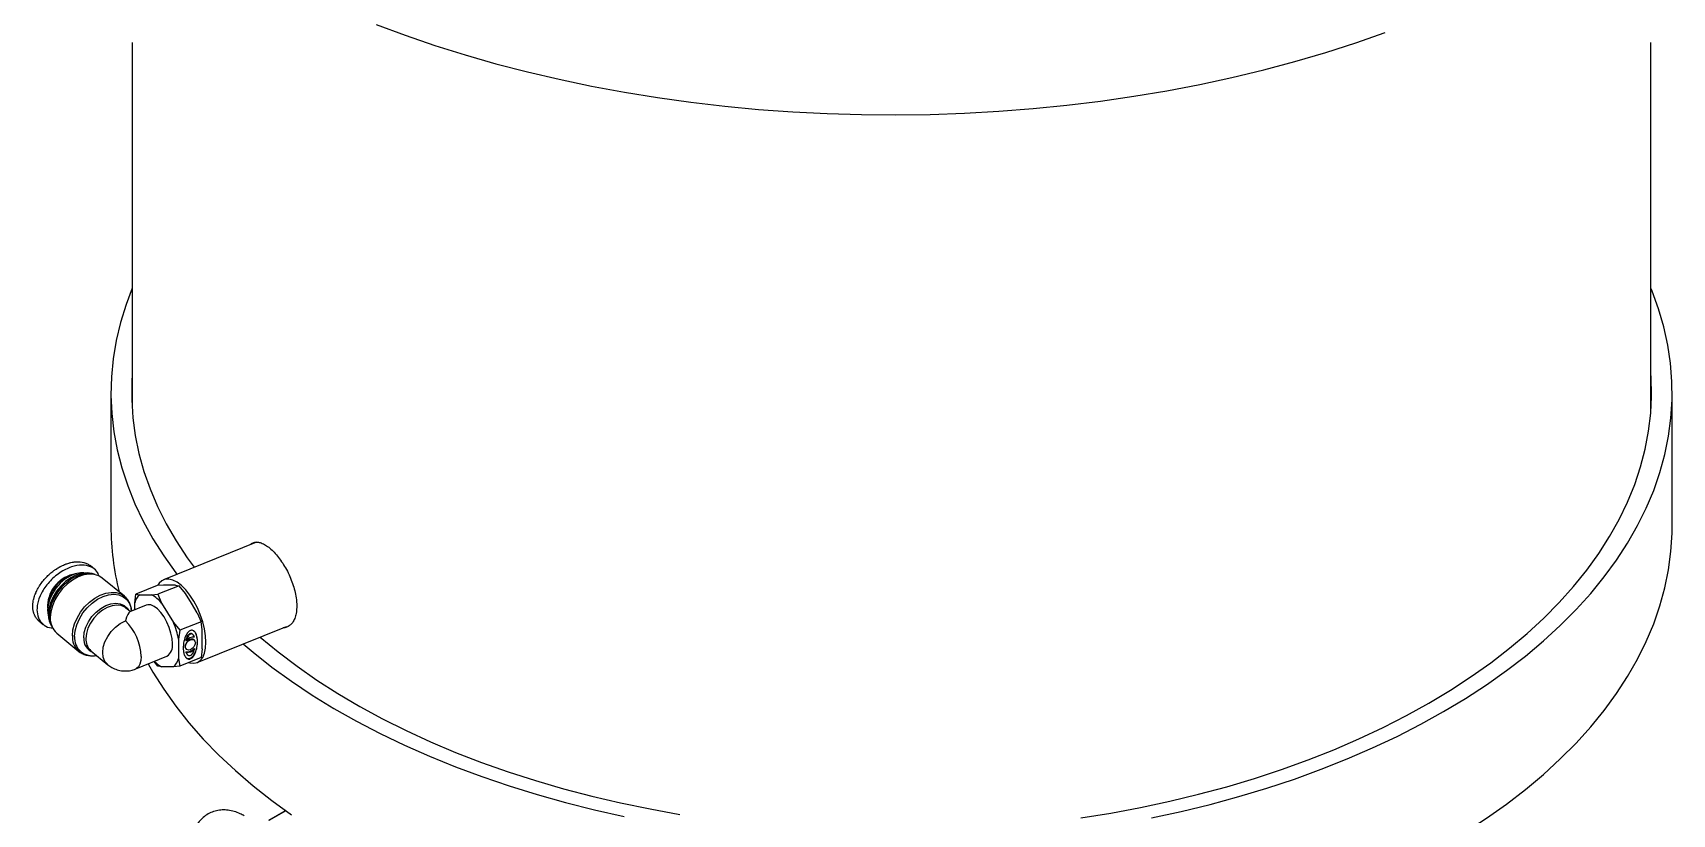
# Model space of a CAD drawing. Header units: millimetres. Extents: x 334 to 3694, y 0 to 2376.
# Drawn here: x 2460.6 to 2731.5, y 1223.7 to 1352.8 of the extents above; entities that cross this region are included whole.
import ezdxf

# ---------------------------------------------------------------- set-up
doc = ezdxf.new("R2010")
doc.units = ezdxf.units.MM
doc.header["$LTSCALE"] = 3
doc.layers.add('1_외형선', color=7, linetype='Continuous', lineweight=25)

msp = doc.modelspace()

# ---------------------------------------------------------------- linework, layer by layer
at = {"layer": '1_외형선'}
for p, q in [((2477, 1351.23), (2477, 1290.87)), ((2727.92, 1290.87), (2727.92, 1351.23)), ((2473.46, 1293.32), (2473.46, 1271.27)), ((2731.46, 1271.27), (2731.46, 1293.32)), ((2727.92, 1290.05), (2727.92, 1290.87)), ((2497.5, 1268.65), (2482.18, 1262.46)), ((2464.45, 1264.25), (2464.34, 1264.17)), ((2470.78, 1264.18), (2470.09, 1264.75)), ((2470.69, 1263.34), (2470.25, 1263.42)), ((2475.7, 1259.73), (2472.04, 1262.74)), ((2461.03, 1260.23), (2460.98, 1260.1)), ((2475.52, 1259.86), (2475.7, 1259.73)), ((2477.4, 1258.61), (2477.6, 1260.06)), ((2481.13, 1261.48), (2477.6, 1260.06)), ((2477.6, 1260.06), (2478.23, 1259.97)), ((2478.23, 1259.97), (2480.19, 1259.97)), ((2480.19, 1259.97), (2481.22, 1260.05)), ((2482.16, 1261.56), (2481.13, 1261.48)), ((2484.75, 1261.47), (2481.22, 1260.05)), ((2481.22, 1260.05), (2481.85, 1258.6)), ((2483.14, 1261.56), (2482.16, 1261.56)), ((2484.12, 1261.56), (2483.14, 1261.56)), ((2484.12, 1261.56), (2484.75, 1261.47)), ((2485.78, 1260.19), (2484.75, 1261.47)), ((2486.76, 1258.58), (2485.78, 1260.19)), ((2462.99, 1258.2), (2463.01, 1257.82)), ((2476.66, 1257.18), (2475.96, 1257.76)), ((2479.31, 1258.25), (2476.59, 1257.15)), ((2477.4, 1257.48), (2477.4, 1258.61)), ((2481.85, 1258.6), (2483.8, 1255.38)), ((2487.73, 1256.97), (2486.76, 1258.58)), ((2461.58, 1255.65), (2462.28, 1255.08)), ((2463.52, 1255.25), (2463.68, 1254.83)), ((2483.8, 1255.38), (2484.83, 1254.1)), ((2488.36, 1255.52), (2484.83, 1254.1)), ((2487.71, 1248.77), (2502.48, 1254.74)), ((2487.73, 1256.97), (2488.36, 1255.52)), ((2488.56, 1254.24), (2488.36, 1255.52)), ((2464.53, 1253.62), (2468.18, 1250.61)), ((2484.83, 1254.1), (2484.63, 1252.65)), ((2484.63, 1252.65), (2484.63, 1249.44)), ((2485.9, 1252.38), (2485.83, 1252.44)), ((2487, 1253.41), (2486.93, 1253.46)), ((2487.24, 1252.49), (2487.17, 1252.54)), ((2488.56, 1252.64), (2488.56, 1254.24)), ((2488.56, 1251.03), (2488.56, 1252.64)), ((2468.18, 1250.61), (2468.05, 1250.72)), ((2470.16, 1250.72), (2472.96, 1248.42)), ((2477.57, 1247.71), (2482.73, 1249.8)), ((2481.22, 1248.17), (2480.6, 1248.94)), ((2484.63, 1249.44), (2484.83, 1248.16)), ((2488.36, 1249.58), (2484.83, 1248.16)), ((2485.9, 1250.49), (2485.83, 1250.54)), ((2485.89, 1250.99), (2485.96, 1250.94)), ((2486.12, 1250.07), (2486.19, 1250.02)), ((2487.22, 1251.1), (2487.29, 1251.05)), ((2488.56, 1251.03), (2488.36, 1249.58)), ((2481.85, 1248.08), (2481.22, 1248.17)), ((2483.8, 1248.08), (2481.85, 1248.08)), ((2484.83, 1248.16), (2483.8, 1248.08)), ((2502.36, 1224.3), (2499.49, 1222.65)), ((2502.38, 1224.29), (2499.58, 1222.67))]:
    msp.add_line(p, q, dxfattribs=at)
at = {"layer": '1_외형선', "flags": 128}
for points in [[(2517.31, 1354.2), (2522.1, 1352.42), (2526.99, 1350.75), (2531.99, 1349.18), (2537.09, 1347.72), (2542.28, 1346.38), (2547.55, 1345.14), (2552.89, 1344.02), (2558.31, 1343.01), (2563.78, 1342.12), (2569.31, 1341.35), (2574.89, 1340.7), (2580.5, 1340.17), (2586.14, 1339.76), (2591.81, 1339.47), (2597.49, 1339.3), (2603.18, 1339.25), (2608.86, 1339.33), (2614.54, 1339.53), (2620.2, 1339.85), (2625.84, 1340.29), (2631.44, 1340.85), (2637, 1341.53), (2642.52, 1342.33), (2647.98, 1343.25), (2653.38, 1344.29), (2658.71, 1345.44), (2663.96, 1346.7), (2669.12, 1348.08), (2674.2, 1349.56), (2679.17, 1351.16), (2684.04, 1352.85)], [(2477, 1310.65), (2475.97, 1307.94), (2475.05, 1304.97), (2474.34, 1301.98), (2473.84, 1298.97), (2473.55, 1295.96), (2473.47, 1292.94), (2473.6, 1289.92), (2473.94, 1286.91), (2474.5, 1283.91), (2475.26, 1280.92), (2476.24, 1277.96), (2477.42, 1275.02), (2478.81, 1272.11), (2480.4, 1269.23), (2482.19, 1266.4), (2484.18, 1263.61), (2484.38, 1263.34)], [(2693.68, 1240.66), (2697.3, 1242.84), (2700.77, 1245.1), (2704.07, 1247.44), (2707.21, 1249.85), (2710.18, 1252.34), (2712.96, 1254.89), (2715.57, 1257.51), (2717.99, 1260.18), (2720.22, 1262.91), (2722.26, 1265.69), (2724.1, 1268.52), (2725.74, 1271.39), (2727.18, 1274.29), (2728.41, 1277.22), (2729.44, 1280.18), (2730.26, 1283.16), (2730.87, 1286.16), (2731.26, 1289.17), (2731.45, 1292.19), (2731.42, 1295.21), (2731.18, 1298.22), (2730.73, 1301.23), (2730.07, 1304.22), (2729.2, 1307.2), (2728.13, 1310.15), (2727.92, 1310.65)], [(2477, 1296.49), (2476.93, 1295.18), (2476.9, 1292.2), (2477.08, 1289.23), (2477.48, 1286.26), (2478.09, 1283.3), (2478.91, 1280.36), (2479.93, 1277.45), (2481.16, 1274.56), (2482.6, 1271.7), (2484.24, 1268.87), (2486.08, 1266.09), (2487.22, 1264.52)], [(2691.26, 1242.06), (2694.83, 1244.2), (2698.25, 1246.44), (2701.5, 1248.74), (2704.59, 1251.13), (2707.5, 1253.59), (2710.24, 1256.11), (2712.8, 1258.69), (2715.16, 1261.34), (2717.34, 1264.04), (2719.33, 1266.78), (2721.12, 1269.58), (2722.71, 1272.41), (2724.09, 1275.28), (2725.27, 1278.17), (2726.25, 1281.1), (2727.01, 1284.04), (2727.57, 1287), (2727.91, 1289.97), (2728.04, 1292.95), (2727.96, 1295.92), (2727.92, 1296.49)], [(2477, 1294.04), (2476.93, 1292.73), (2476.9, 1292.09)], [(2728.03, 1292.09), (2727.96, 1293.47), (2727.92, 1294.04)], [(2477, 1290.87), (2477.01, 1290.5), (2477.01, 1290.05)], [(2693.68, 1218.61), (2697.3, 1220.79), (2700.77, 1223.05), (2704.07, 1225.39), (2707.21, 1227.81), (2710.18, 1230.29), (2712.96, 1232.85), (2715.57, 1235.46), (2717.99, 1238.14), (2720.22, 1240.87), (2722.26, 1243.65), (2724.1, 1246.47), (2725.74, 1249.34), (2727.18, 1252.24), (2728.41, 1255.17), (2729.44, 1258.13), (2730.26, 1261.12), (2730.87, 1264.11), (2731.26, 1267.12), (2731.45, 1270.14), (2731.46, 1271.27)], [(2469.01, 1263.57), (2468.43, 1263.57), (2467.58, 1263.41), (2466.72, 1263.06), (2465.87, 1262.54), (2465.07, 1261.86), (2464.37, 1261.07), (2463.79, 1260.19), (2463.36, 1259.27), (2463.09, 1258.34), (2463, 1257.44)], [(2470.87, 1263.31), (2470.35, 1263.5), (2469.55, 1263.6), (2468.67, 1263.51), (2467.77, 1263.24), (2466.86, 1262.78), (2465.99, 1262.17), (2465.19, 1261.41), (2464.48, 1260.55), (2463.91, 1259.62), (2463.48, 1258.64), (2463.21, 1257.67), (2463.12, 1256.73)], [(2470.25, 1263.42), (2469.72, 1263.46), (2468.85, 1263.37), (2467.94, 1263.1), (2467.03, 1262.64), (2466.16, 1262.02), (2465.36, 1261.27), (2464.66, 1260.41), (2464.08, 1259.48), (2463.65, 1258.5), (2463.39, 1257.53), (2463.3, 1256.59)], [(2472.04, 1262.74), (2471.46, 1263.11), (2470.71, 1263.34), (2469.87, 1263.38), (2468.97, 1263.24), (2468.05, 1262.91), (2467.14, 1262.41), (2466.27, 1261.76), (2465.48, 1260.98), (2464.78, 1260.1), (2464.21, 1259.14), (2463.79, 1258.16), (2463.53, 1257.17), (2463.44, 1256.23)], [(2489.18, 1252.13), (2489.12, 1253.19), (2488.94, 1254.33), (2488.64, 1255.51), (2488.24, 1256.69), (2487.75, 1257.83), (2487.17, 1258.92), (2486.53, 1259.91), (2485.84, 1260.77), (2485.13, 1261.49), (2484.41, 1262.04), (2483.71, 1262.4), (2483.04, 1262.57), (2482.43, 1262.54), (2481.89, 1262.3), (2481.44, 1261.88), (2481.22, 1261.54)], [(2467.1, 1253.21), (2467.18, 1254.16), (2467.44, 1255.15), (2467.87, 1256.13), (2468.43, 1257.08), (2469.13, 1257.97), (2469.93, 1258.75), (2470.8, 1259.4), (2471.71, 1259.9), (2472.63, 1260.23), (2473.52, 1260.37), (2474.36, 1260.33), (2475.11, 1260.1), (2475.52, 1259.86)], [(2467.45, 1253.07), (2467.54, 1254.03), (2467.81, 1255.02), (2468.25, 1256.01), (2468.83, 1256.96), (2469.55, 1257.83), (2470.36, 1258.59), (2471.25, 1259.22), (2472.17, 1259.68), (2473.09, 1259.96), (2473.97, 1260.05), (2474.79, 1259.95), (2475.5, 1259.65), (2476.09, 1259.18), (2476.52, 1258.54), (2476.79, 1257.77), (2476.87, 1257.27)], [(2463, 1257.44), (2463.09, 1256.62), (2463.13, 1256.44)], [(2468.97, 1252.87), (2469.06, 1253.74), (2469.33, 1254.63), (2469.76, 1255.52), (2470.33, 1256.36), (2471.02, 1257.1), (2471.8, 1257.72), (2472.62, 1258.19), (2473.46, 1258.48), (2474.26, 1258.59), (2475, 1258.49), (2475.64, 1258.21), (2476.14, 1257.75), (2476.35, 1257.44)], [(2475.96, 1257.76), (2475.77, 1257.9), (2475.16, 1258.17), (2474.45, 1258.26), (2473.67, 1258.16), (2472.86, 1257.88), (2472.06, 1257.43), (2471.31, 1256.83), (2470.64, 1256.1), (2470.09, 1255.29), (2469.67, 1254.44), (2469.41, 1253.57), (2469.33, 1252.73)], [(2483.63, 1251.87), (2483.57, 1252.72), (2483.39, 1253.63), (2483.1, 1254.56), (2482.71, 1255.47), (2482.24, 1256.31), (2481.72, 1257.04), (2481.16, 1257.63), (2480.59, 1258.05), (2480.05, 1258.28), (2479.55, 1258.32), (2479.31, 1258.25)], [(2463.3, 1256.59), (2463.39, 1255.72), (2463.52, 1255.25)], [(2472.96, 1248.42), (2472.94, 1248.44), (2472.49, 1248.96), (2472.21, 1249.64), (2472.12, 1250.43), (2472.21, 1251.3), (2472.49, 1252.2), (2472.94, 1253.08), (2473.53, 1253.91), (2474.24, 1254.64), (2475.02, 1255.23), (2475.86, 1255.66)], [(2486.53, 1252.59), (2486.21, 1252.4), (2485.95, 1252.11), (2485.77, 1251.78), (2485.7, 1251.44), (2485.77, 1251.15), (2485.89, 1250.99)], [(2486.6, 1252.53), (2486.91, 1252.6), (2487.18, 1252.53), (2487.36, 1252.33), (2487.42, 1252.05), (2487.36, 1251.71), (2487.18, 1251.37), (2486.91, 1251.08), (2486.6, 1250.89), (2486.28, 1250.83), (2486.01, 1250.9), (2485.84, 1251.09), (2485.77, 1251.38), (2485.84, 1251.72), (2486.01, 1252.06), (2486.28, 1252.34), (2486.6, 1252.53)], [(2486.35, 1248.77), (2486.53, 1248.72), (2487.17, 1248.65), (2487.75, 1248.79), (2488.24, 1249.11), (2488.64, 1249.63), (2488.94, 1250.32), (2489.12, 1251.16), (2489.18, 1252.13)], [(2495.32, 1251.85), (2496.96, 1250.47), (2500.06, 1248.03), (2503.32, 1245.68), (2506.74, 1243.4), (2510.33, 1241.2), (2514.06, 1239.08), (2517.94, 1237.06), (2521.96, 1235.13), (2526.11, 1233.29), (2530.39, 1231.56), (2534.78, 1229.92), (2539.29, 1228.39), (2543.9, 1226.97), (2548.61, 1225.65), (2553.4, 1224.45), (2558.28, 1223.35)], [(2498.12, 1252.98), (2498.14, 1252.97), (2501.1, 1250.53), (2504.22, 1248.16), (2507.52, 1245.87), (2510.97, 1243.66), (2514.58, 1241.53), (2518.34, 1239.49), (2522.24, 1237.55), (2526.27, 1235.69), (2530.43, 1233.93), (2534.72, 1232.28), (2539.12, 1230.72), (2543.62, 1229.27), (2548.23, 1227.93), (2552.92, 1226.7), (2557.7, 1225.59), (2562.56, 1224.58), (2567.48, 1223.69)], [(2478.47, 1249.78), (2478.42, 1249.1), (2478.27, 1248.52), (2478.03, 1248.08), (2477.71, 1247.78), (2477.57, 1247.71)], [(2479.62, 1248.54), (2480.4, 1247.19), (2482.19, 1244.35), (2484.18, 1241.56), (2486.36, 1238.82), (2488.73, 1236.13), (2491.3, 1233.49), (2494.04, 1230.92), (2496.96, 1228.42), (2500.06, 1225.99), (2503.32, 1223.63)], [(2633.72, 1223.1), (2638.69, 1223.9), (2643.59, 1224.82), (2648.43, 1225.85), (2653.19, 1227), (2657.86, 1228.26), (2662.44, 1229.63), (2666.92, 1231.1), (2671.29, 1232.68), (2675.55, 1234.36), (2679.68, 1236.15), (2683.68, 1238.02), (2687.54, 1240), (2691.26, 1242.06)], [(2645.42, 1223.1), (2650.32, 1224.16), (2655.13, 1225.34), (2659.86, 1226.63), (2664.5, 1228.02), (2669.03, 1229.53), (2673.45, 1231.14), (2677.76, 1232.85), (2681.94, 1234.66), (2685.99, 1236.57), (2689.91, 1238.57), (2693.68, 1240.66)]]:
    msp.add_lwpolyline(points, dxfattribs=at)
at = {"layer": '1_외형선'}
for centre, radius, start, end in [((2517.31, 1271.32), 43.84, 180.0652, 194.3716), ((2468.54, 1257.94), 5.56, 99.3787, 177.3584), ((2468.71, 1257.83), 5.66, 105.5556, 175.4365), ((2479.74, 1258.12), 2.39, 129.1719, 168.122), ((2477.43, 1254.94), 5.74, 39.696, 61.2961), ((2466.47, 1256.61), 3.34, 177.9899, 215.6116), ((2466.68, 1256.04), 3.24, 176.8085, 228.3192), ((2470.08, 1249.57), 8.39, 1.4332, 46.5287), ((2471.5, 1250.15), 13.37, 10.7801, 23.0315), ((2470.37, 1253.04), 3.28, 176.9749, 224.9641), ((2470.42, 1252.86), 2.97, 175.9085, 282.9225), ((2471.39, 1252.68), 2.42, 175.4753, 249.7398), ((2471.79, 1252.58), 2.47, 176.4426, 228.685), ((2481.57, 1251.54), 2.08, 303.5258, 9.1971), ((2487.05, 1251.53), 1.43, 80.3665, 143.6527), ((2486.81, 1252.06), 0.599, 53.6014, 118.313), ((2484.22, 1252.56), 5.07, 225.2672, 242.0699), ((2482.29, 1249.93), 2.39, 309.1719, 348.122), ((2486.07, 1251.95), 1.43, 260.3665, 323.6527), ((2486.14, 1251.89), 1.43, 260.3665, 323.6527)]:
    msp.add_arc(centre, radius, start, end, dxfattribs=at)
msp.add_ellipse((2475.86, 1251.94), major_axis=(0.8, 5.22), ratio=0.149249, start_param=0.088585, end_param=0.800623, dxfattribs=at)
for points, knots in [([(2496.51, 1268.25), (2496.54, 1268.28), (2496.7, 1268.47), (2497.09, 1268.63), (2497.67, 1268.7), (2498.31, 1268.56), (2499, 1268.22), (2499.73, 1267.7), (2500.46, 1267.01), (2501.17, 1266.17), (2501.86, 1265.2), (2502.49, 1264.14), (2503.04, 1263), (2503.51, 1261.82), (2503.86, 1260.64), (2504.12, 1259.36), (2504.16, 1258.56), (2504.18, 1258.1)], [0, 0, 0, 0, 0.016493, 0.085395, 0.154384, 0.223373, 0.292316, 0.361259, 0.430094, 0.498929, 0.567762, 0.636597, 0.705538, 0.774479, 0.843469, 0.912458, 1, 1, 1, 1]), ([(2460.56, 1258.06), (2460.56, 1258.12), (2460.56, 1258.24), (2460.57, 1258.42), (2460.59, 1258.61), (2460.62, 1258.86), (2460.67, 1259.11), (2460.74, 1259.36), (2460.81, 1259.62), (2460.89, 1259.87), (2460.99, 1260.13), (2461.1, 1260.39), (2461.22, 1260.64), (2461.38, 1260.95), (2461.52, 1261.2), (2461.71, 1261.51), (2462.16, 1262.17), (2462.84, 1262.96), (2463.6, 1263.62), (2463.99, 1263.93), (2464.28, 1264.13), (2464.51, 1264.28), (2464.8, 1264.46), (2465.03, 1264.59), (2465.27, 1264.71), (2465.51, 1264.83), (2465.75, 1264.94), (2465.98, 1265.03), (2466.22, 1265.12), (2466.46, 1265.19), (2466.75, 1265.27), (2466.99, 1265.33), (2467.22, 1265.37), (2467.45, 1265.4), (2468.08, 1265.46), (2468.84, 1265.39), (2469.59, 1265.1), (2469.94, 1264.89), (2470.09, 1264.75), (2470.1, 1264.75)], [0, 0, 0, 0, 0.014017, 0.028034, 0.04205, 0.056067, 0.084118, 0.098135, 0.112151, 0.140201, 0.154218, 0.168234, 0.196282, 0.210299, 0.238346, 0.252362, 0.280408, 0.393644, 0.44982, 0.477862, 0.491878, 0.519919, 0.533934, 0.561975, 0.575991, 0.590006, 0.618047, 0.632063, 0.646078, 0.674119, 0.688134, 0.716175, 0.730191, 0.744206, 0.772248, 0.885326, 0.941515, 0.997714, 1, 1, 1, 1]), ([(2471.53, 1263.05), (2471.41, 1263.34), (2471.11, 1264.03), (2470.11, 1264.68), (2468.68, 1264.96), (2466.91, 1264.65), (2465.32, 1263.86), (2464.1, 1262.92), (2463.26, 1262.1), (2462.54, 1261.19), (2461.8, 1259.98), (2461.32, 1258.68), (2461.26, 1257.8), (2461.25, 1257.49)], [0, 0, 0, 0, 0.074815, 0.180903, 0.295556, 0.420755, 0.554556, 0.622744, 0.690902, 0.755693, 0.820444, 0.937251, 1, 1, 1, 1]), ([(2476.87, 1257.27), (2476.85, 1257.47), (2476.81, 1257.91), (2476.6, 1258.54), (2476.27, 1259.14), (2475.89, 1259.6), (2475.59, 1259.8), (2475.48, 1259.86)], [0, 0, 0, 0, 0.187307, 0.408546, 0.635887, 0.872562, 1, 1, 1, 1]), ([(2461.59, 1255.64), (2461.55, 1255.67), (2461.47, 1255.74), (2461.35, 1255.86), (2461.23, 1255.99), (2461.09, 1256.18), (2460.96, 1256.39), (2460.85, 1256.61), (2460.78, 1256.78), (2460.71, 1256.97), (2460.66, 1257.16), (2460.62, 1257.35), (2460.59, 1257.55), (2460.56, 1257.79), (2460.56, 1257.96), (2460.56, 1258.06)], [0, 0, 0, 0, 0.05561, 0.126012, 0.196415, 0.266818, 0.407743, 0.478147, 0.548552, 0.618957, 0.689362, 0.759768, 0.830173, 0.900579, 1, 1, 1, 1]), ([(2461.25, 1257.49), (2461.29, 1257.02), (2461.39, 1256.08), (2462.16, 1255.08), (2463.02, 1254.52), (2463.68, 1254.5), (2463.86, 1254.5)], [0, 0, 0, 0, 0.288613, 0.577798, 0.882518, 1, 1, 1, 1]), ([(2504.18, 1258.1), (2504.17, 1257.77), (2504.14, 1257.1), (2503.94, 1256.24), (2503.62, 1255.54), (2503.18, 1254.99), (2502.65, 1254.66), (2502.23, 1254.51), (2501.98, 1254.53), (2501.95, 1254.53)], [0, 0, 0, 0, 0.1635744, 0.3271496, 0.4907149, 0.6542814, 0.8180318, 0.9817819, 1, 1, 1, 1]), ([(2486.6, 1254.06), (2486.66, 1254.08), (2486.82, 1254.12), (2487.06, 1254.07), (2487.37, 1253.85), (2487.6, 1253.41), (2487.79, 1252.62), (2487.79, 1251.67), (2487.57, 1250.71), (2487.3, 1250.08), (2487.04, 1249.7), (2486.81, 1249.48), (2486.59, 1249.35), (2486.37, 1249.31), (2486.11, 1249.36), (2485.81, 1249.59), (2485.57, 1250.06), (2485.39, 1250.88), (2485.41, 1251.82), (2485.64, 1252.78), (2485.91, 1253.37), (2486.18, 1253.75), (2486.39, 1253.96), (2486.54, 1254.03), (2486.6, 1254.06)], [0, 0, 0, 0, 0.017659, 0.040016, 0.074367, 0.136899, 0.193948, 0.308766, 0.382884, 0.432424, 0.460946, 0.482727, 0.500687, 0.518665, 0.541485, 0.576835, 0.641617, 0.700147, 0.818002, 0.884736, 0.936501, 0.962617, 0.984245, 1, 1, 1, 1]), ([(2486.92, 1253.46), (2486.91, 1253.47), (2486.88, 1253.52), (2486.77, 1253.55), (2486.62, 1253.56), (2486.48, 1253.51), (2486.33, 1253.41), (2486.16, 1253.21), (2485.97, 1252.87), (2485.88, 1252.6), (2485.83, 1252.44)], [0, 0, 0, 0, 0.035027, 0.139539, 0.24493, 0.326343, 0.407633, 0.525843, 0.724333, 1, 1, 1, 1]), ([(2487.29, 1252.94), (2487.26, 1253), (2487.19, 1253.2), (2487.04, 1253.4), (2486.84, 1253.5), (2486.69, 1253.51), (2486.55, 1253.45), (2486.4, 1253.35), (2486.22, 1253.15), (2486.04, 1252.81), (2485.95, 1252.54), (2485.9, 1252.38)], [0, 0, 0, 0, 0.104222, 0.314936, 0.389132, 0.463952, 0.521749, 0.57946, 0.663381, 0.804295, 1, 1, 1, 1]), ([(2487.14, 1254), (2487.16, 1253.98), (2487.35, 1253.87), (2487.53, 1253.46), (2487.73, 1252.68), (2487.72, 1251.73), (2487.5, 1250.76), (2487.23, 1250.14), (2486.97, 1249.76), (2486.74, 1249.54), (2486.52, 1249.41), (2486.3, 1249.36), (2486.08, 1249.4), (2485.97, 1249.49), (2485.92, 1249.54)], [0, 0, 0, 0, 0.019773, 0.144836, 0.258933, 0.488569, 0.636805, 0.735884, 0.792928, 0.836489, 0.87241, 0.908365, 0.954006, 1, 1, 1, 1]), ([(2468.04, 1250.74), (2468.06, 1250.72), (2468.23, 1250.52), (2468.68, 1250.25), (2469.36, 1249.98), (2470.11, 1249.88), (2470.69, 1249.88), (2471.01, 1249.96), (2471.07, 1249.97)], [0, 0, 0, 0, 0.021083, 0.259512, 0.48854, 0.718634, 0.948011, 1, 1, 1, 1]), ([(2485.83, 1250.54), (2485.86, 1250.48), (2485.92, 1250.29), (2486.05, 1250.16), (2486.13, 1250.08)], [0, 0, 0, 0, 0.3593, 1, 1, 1, 1]), ([(2485.9, 1250.49), (2485.93, 1250.42), (2486, 1250.23), (2486.15, 1250.02), (2486.35, 1249.92), (2486.5, 1249.92), (2486.65, 1249.97), (2486.79, 1250.07), (2486.97, 1250.27), (2487.16, 1250.61), (2487.24, 1250.89), (2487.29, 1251.05)], [0, 0, 0, 0, 0.104222, 0.314936, 0.389132, 0.463952, 0.521749, 0.57946, 0.663381, 0.804295, 1, 1, 1, 1]), ([(2472.97, 1248.42), (2473.19, 1248.26), (2473.65, 1247.9), (2474.5, 1247.56), (2475.41, 1247.37), (2476.32, 1247.38), (2477.04, 1247.5), (2477.43, 1247.67), (2477.56, 1247.73)], [0, 0, 0, 0, 0.1643323, 0.3583521, 0.5573406, 0.7366319, 0.9136411, 1, 1, 1, 1]), ([(2495.46, 1223.45), (2495.26, 1223.56), (2494.73, 1223.85), (2493.86, 1224.18), (2492.85, 1224.4), (2491.87, 1224.45), (2490.9, 1224.32), (2489.95, 1224.01), (2489.09, 1223.52), (2488.35, 1222.88), (2487.75, 1222.12), (2487.29, 1221.27), (2486.97, 1220.32), (2486.8, 1219.36), (2486.78, 1218.71), (2486.77, 1218.42)], [0, 0, 0, 0, 0.0540766, 0.13969, 0.2216378, 0.3001086, 0.3760091, 0.4585306, 0.5379173, 0.6153473, 0.6920172, 0.7695666, 0.8495159, 0.9330217, 1, 1, 1, 1])]:
    msp.add_open_spline(points, degree=3, knots=knots, dxfattribs=at)

doc.saveas('drawing.dxf')
